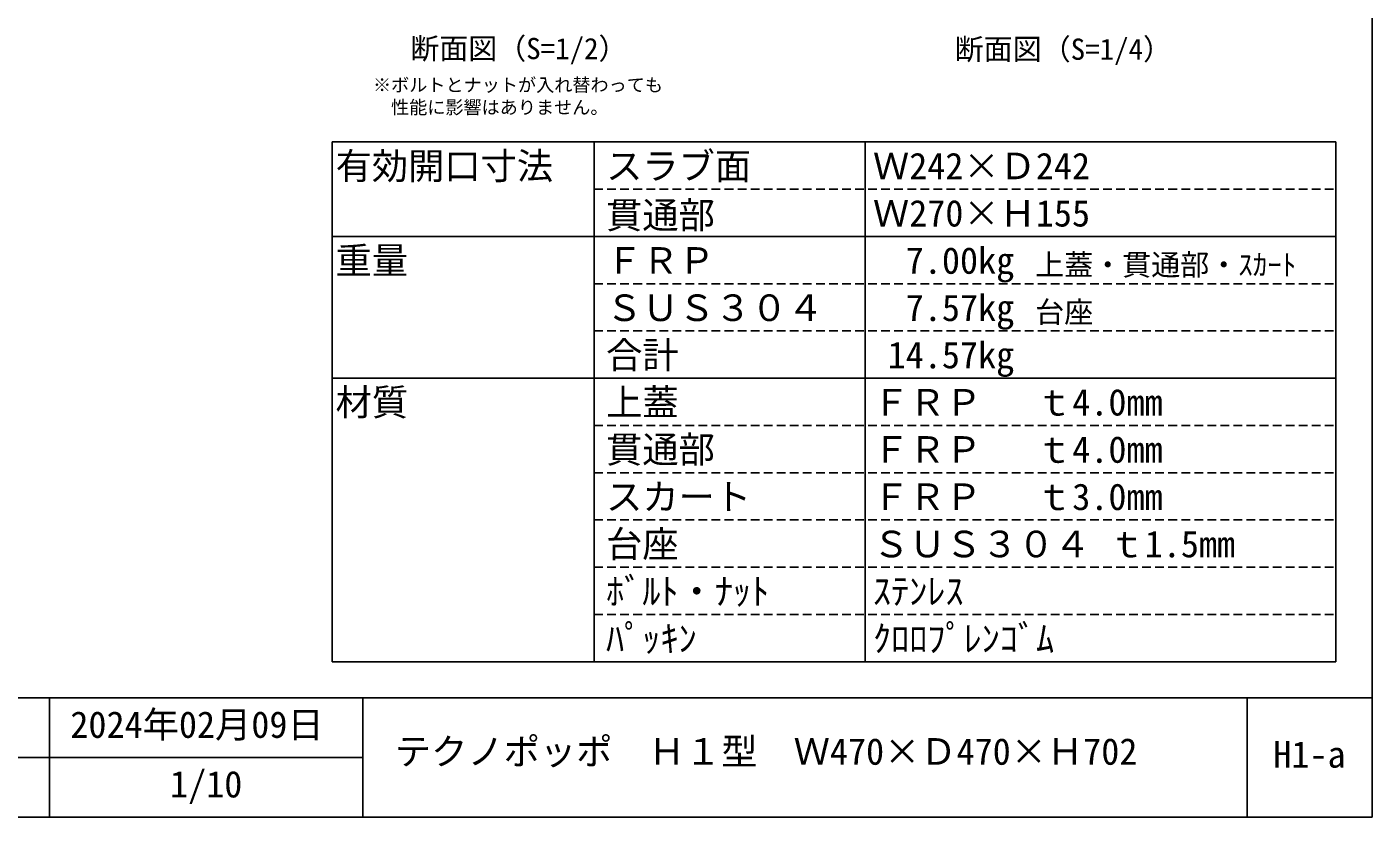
# Model space of a CAD drawing. Units: millimetres at full size, sheet at 1:10, with parts at other scales. Extents: x -10475 to 9199, y -10092 to 10143.
# Drawn here: x -3867 to -2012, y 6756 to 7846 of the extents above; entities that cross this region are included whole.
import ezdxf
from ezdxf.enums import TextEntityAlignment as Align

# ---------------------------------------------------------------- set-up
doc = ezdxf.new("R2010")
doc.units = ezdxf.units.MM
doc.header["$LTSCALE"] = 10
doc.linetypes.add('DASHED1', pattern=[1.8, 1.2, -0.6])
for name, color, linetype in [('0-2_概要', 6, 'Continuous'), ('0-F_図面枠', 7, 'Continuous'), ('E-B', 7, 'Continuous'), ('F-B_タイトル', 2, 'Continuous')]:
    doc.layers.add(name, color=color, linetype=linetype)
doc.styles.add('ＭＳ ゴシック', font='')
doc.styles.get('ＭＳ ゴシック').set_extended_font_data('MS Gothic')

msp = doc.modelspace()

# ---------------------------------------------------------------- linework, layer by layer
at = {"layer": '0-2_概要', "color": 7}
for p, q in [((-3445.88, 7687.32), (-2061.52, 7687.32)), ((-3445.88, 7687.32), (-3445.88, 6970.46)), ((-3084.65, 7687.32), (-3084.65, 6970.46)), ((-2710.75, 7687.32), (-2710.75, 6970.46)), ((-2061.52, 7687.32), (-2061.52, 6970.46)), ((-3445.88, 7556.98), (-2061.52, 7556.98)), ((-3445.88, 7361.47), (-2061.52, 7361.47)), ((-3445.88, 6970.46), (-2061.52, 6970.46))]:
    msp.add_line(p, q, dxfattribs=at)
at = {"layer": '0-2_概要', "color": 7, "linetype": 'DASHED1'}
for p, q in [((-3084.65, 7622.15), (-2061.52, 7622.15)), ((-3084.65, 7491.81), (-2061.52, 7491.81)), ((-3084.65, 7426.64), (-2061.52, 7426.64)), ((-3084.65, 7296.3), (-2061.52, 7296.3)), ((-3084.65, 7231.13), (-2061.52, 7231.13)), ((-3084.65, 7165.96), (-2061.52, 7165.96)), ((-3084.65, 7100.79), (-2061.52, 7100.79)), ((-3084.65, 7035.62), (-2061.52, 7035.62))]:
    msp.add_line(p, q, dxfattribs=at)
at = {"layer": '0-F_図面枠'}
for p, q in [((-2011.52, 6756.12), (-2011.52, 9516.12)), ((-6011.52, 6920.46), (-2011.52, 6920.46)), ((-2011.52, 6920.46), (-5803.94, 6920.46)), ((-3836, 6920.46), (-3836, 6756.12)), ((-3403.58, 6920.46), (-3403.58, 6756.12)), ((-2184.05, 6920.46), (-2184.05, 6756.12)), ((-2011.52, 6756.12), (-6011.52, 6756.12))]:
    msp.add_line(p, q, dxfattribs=at)
msp.add_lwpolyline([(-4763.28, 6838.29), (-4143.79, 6838.29), (-3403.58, 6838.29)], dxfattribs=at)

# ---------------------------------------------------------------- texts
at = {"layer": '0-2_概要', "style": 'ＭＳ ゴシック'}
for s, p in [('有効開口寸法', (-3441.34, 7624.8)), ('スラブ面', (-3068.21, 7624.8)), ('Ｗ242×Ｄ242', (-2700.11, 7624.8)), ('貫通部', (-3068.21, 7556.98)), ('Ｗ270×Ｈ155', (-2700.11, 7559.63)), ('重量', (-3441.34, 7494.46)), ('ＦＲＰ', (-3068.21, 7494.46)), ('7.00kg', (-2654.83, 7494.46)), ('7.57kg', (-2654.83, 7429.29)), ('ＳＵＳ３０４', (-3068.21, 7429.29)), ('合計', (-3068.21, 7364.12)), ('14.57kg', (-2679.83, 7364.12)), ('材質', (-3441.34, 7298.95)), ('上蓋', (-3068.21, 7298.95)), ('ＦＲＰ\u3000 ｔ4.0mm', (-2700.11, 7298.95)), ('貫通部', (-3068.21, 7233.78)), ('ＦＲＰ\u3000 ｔ4.0mm', (-2700.11, 7233.78)), ('スカート', (-3068.21, 7168.61)), ('ＦＲＰ\u3000 ｔ3.0mm', (-2700.11, 7168.61)), ('台座', (-3068.21, 7103.44)), ('ＳＵＳ３０４ ｔ1.5mm', (-2700.11, 7103.44)), ('ﾎﾞﾙﾄ・ﾅｯﾄ', (-3068.21, 7038.27)), ('ｽﾃﾝﾚｽ', (-2700.11, 7038.27)), ('ﾊﾟｯｷﾝ', (-3068.21, 6973.1)), ('ｸﾛﾛﾌﾟﾚﾝｺﾞﾑ', (-2700.11, 6973.1))]:
    msp.add_text(s, height=36.66, dxfattribs=at).set_placement(p, align=Align.BOTTOM_LEFT)
at = {"layer": '0-2_概要', "color": 7, "style": 'ＭＳ ゴシック'}
for s, p in [('上蓋・貫通部・ｽｶｰﾄ', (-2476.21, 7494.46)), ('台座', (-2476.21, 7429.29))]:
    msp.add_text(s, height=29.33, dxfattribs=at).set_placement(p, align=Align.BOTTOM_LEFT)
at = {"layer": '0-F_図面枠', "color": 6, "style": 'ＭＳ ゴシック'}
for s, p in [('2024年02月09日', (-3807.29, 6854.37)), ('テクノポッポ\u3000Ｈ１型\u3000Ｗ470×Ｄ470×Ｈ702', (-3359.53, 6817.3)), ('H1-a', (-2147.79, 6813.29)), ('1/10', (-3669.79, 6772.2))]:
    msp.add_text(s, height=36.66, dxfattribs=at).set_placement(p, align=Align.BOTTOM_LEFT)
at = {"layer": 'E-B', "color": 2, "style": 'ＭＳ ゴシック'}
msp.add_text('断面図（S=1/2）', height=29.33, dxfattribs=at).set_placement((-3338.42, 7792.65), align=Align.BOTTOM_LEFT)
at = {"layer": 'E-B', "color": 3, "style": 'ＭＳ ゴシック'}
for s, p in [('※ボルトとナットが入れ替わっても', (-3389.75, 7751.25)), ('性能に影響はありません。', (-3364.95, 7720.37))]:
    msp.add_text(s, height=18.33, dxfattribs=at).set_placement(p, align=Align.BOTTOM_LEFT)
at = {"layer": 'F-B_タイトル', "style": 'ＭＳ ゴシック'}
msp.add_text('断面図（S=1/4）', height=29.33, dxfattribs=at).set_placement((-2587.32, 7791.75), align=Align.BOTTOM_LEFT)

doc.saveas('drawing.dxf')
